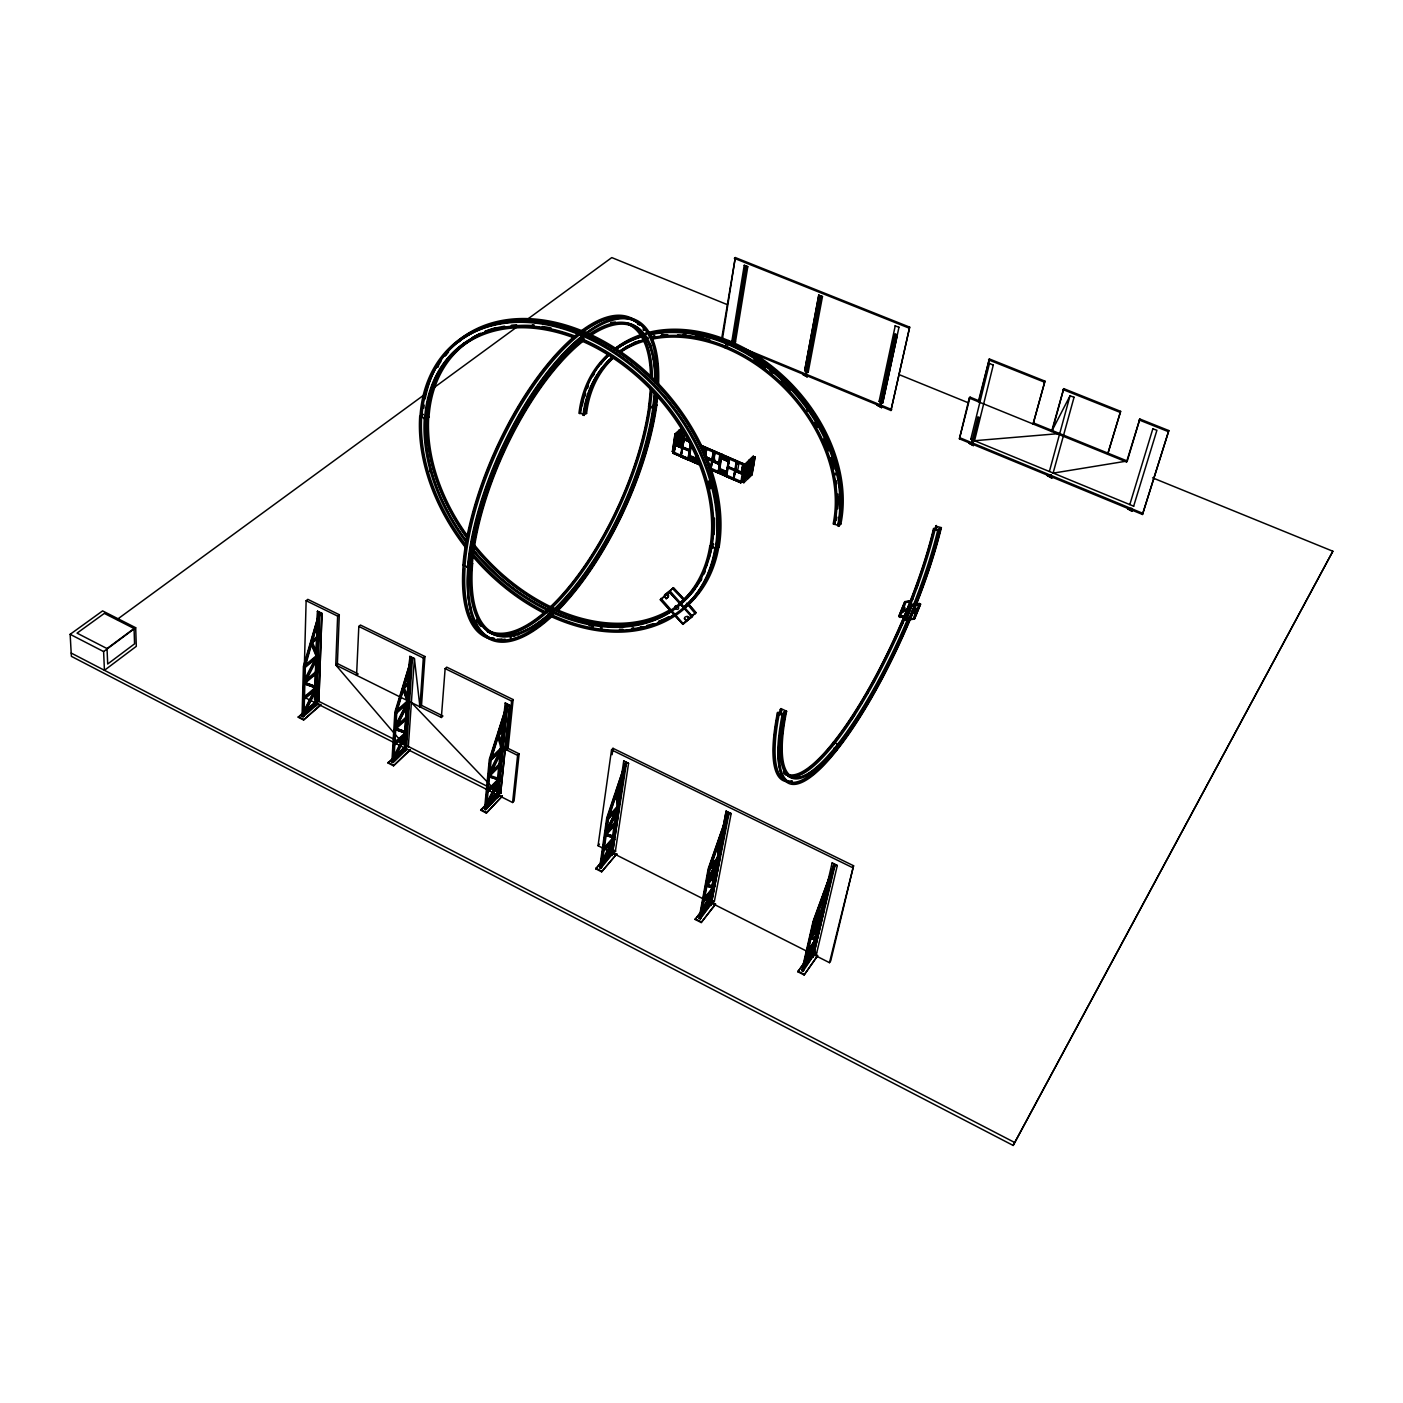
<?xml version="1.0" encoding="UTF-8"?>
<svg xmlns="http://www.w3.org/2000/svg" width="1403" height="1403" viewBox="0 0 1403 1403"><rect width="100%" height="100%" fill="white"/><g stroke="black" fill="none" stroke-linecap="round" stroke-linejoin="round"><path stroke-width="1.5" d="M741.258 472.215L743.116 463.481L741.293 472.232L737.662 470.566L739.1 461.92M744.765 464.183L746.729 465.182M744.853 464.411L741.573 481.843L744.958 464.235L743.713 465.13L740.766 482.825L710.567 469.689L713.285 452.012L714.618 451.17L710.777 469.672L740.872 482.614M667.775 597.327L666.074 598.643L664.601 596.31M666.162 598.643L664.513 596.538L670.459 591.522L692.626 616.566L683.086 623.528L660.971 598.397M317.324 703.271L320.831 705.043L303.574 719.985L298.278 717.284L303.013 712.584L315.184 688.54L316.815 689.276L304.609 713.338L303.557 712.794L315.745 688.733M302.066 716.284L303.399 666.337L318.919 613.62L320.007 614.163L317.113 704.744L303.136 716.828L302.066 716.284L304.241 715.881L304.276 714.583L316.061 704.394L315.009 703.868L303.206 714.039L304.276 714.583M315.184 688.54L303.364 698.641L302.978 712.619L304.048 713.162L316.254 689.066L304.433 699.185L304.048 713.162M303.381 697.659L303.767 683.542L316.289 688.101L304.451 698.203L303.381 697.659L315.219 687.558M303.837 681.139L304.223 666.828L316.184 656.832L317.815 657.586L305.486 681.876L303.837 681.139L316.184 656.832M303.136 716.828L304.486 666.881L320.007 614.163M304.363 666.267L306.135 600.712L307.836 599.362L339.298 614.724L337.404 663.584L335.755 664.987L403.976 744.66L408.589 746.624M303.574 719.985L320.849 704.411M304.451 698.203L304.837 684.068L303.767 683.542M305.293 667.372L304.907 681.665L317.253 657.376L305.293 667.372L304.223 666.828M315.938 656.569L317.604 611.217L321.971 613.357L318.832 701.675L314.605 699.536L314.798 693.1M314.938 688.803L315.798 660.866M314.605 699.536L316.078 660.638M316.201 656.341L317.148 626.264M317.341 619.81L317.604 611.217M318.919 613.62L316.026 705.691L315.009 703.868M315.307 702.657L318.078 614.304L319.165 614.847L316.377 703.201L304.609 713.338M684.366 618.723C683.945 615.443 691.135 615.987 688.452 618.881M684.541 618.635L685.997 620.705L696.169 612.813L688.645 604.114M318.832 701.675L321.971 613.357M905.181 615.899L898.692 616.478L905.023 615.829M339.298 614.724L337.632 616.092L335.755 664.987L441.366 717.477L442.927 716.004L419.479 704.359M406.73 701.71L409.904 656.376L414.411 658.586L419.935 706.831L421.514 705.376L424.934 656.516L360.466 625.054L358.817 626.439L356.572 675.334L358.203 673.914M671.739 593.504L669.705 591.259L660.234 599.8L682.998 624.405L691.749 616.548L669.634 592.312L660.532 599.8M906.145 619.88L914.546 618.811L920.578 604.009L912.371 604.851L906.128 620.249L914.475 619.074L920.456 604.553M664.531 594.837L673.3 588.103M902.41 612.462C904.76 605.465 908.407 619.004 907.794 611.883C903.672 606.026 899.954 618.916 903.935 607.587C906.145 605.622 903.076 611.796 902.62 612.269M909.407 609.305C909.004 612.427 901.726 611.006 904.391 607.446C904.847 607.394 904.514 613.111 908.758 610.919C911.652 605.184 905.549 612.182 908.442 610.866M410.15 750.184L393.524 765.81L388.052 763.022L404.748 746.782M391.875 761.987L394.874 712.093L411.237 658.814L412.359 659.375L406.432 749.904L392.963 762.548L391.875 761.987L394.033 761.548L405.467 749.605L404.38 749.062L393.015 759.707L394.103 760.251M393.945 758.848L394.804 744.888L406.186 734.313L393.945 758.848L392.858 758.286L393.699 744.327L405.099 733.751L406.712 734.488L394.471 759.005L393.366 758.444L405.607 733.927M393.752 743.344L394.611 729.227L406.256 733.331L394.857 743.906L393.752 743.344L405.151 732.769M394.752 726.842L395.611 712.549L407.133 702.079L408.764 702.815L396.383 727.578L394.752 726.842L407.133 702.079M392.963 762.548L395.997 712.654L412.359 659.375M393.524 765.81L410.185 749.535M394.857 743.906L395.716 729.788L394.611 729.227M396.733 713.11L395.856 727.385L408.255 702.622L396.733 713.11L395.611 712.549M403.976 744.66L404.38 738.224M404.66 733.927L406.449 706.007M404.222 744.414L409.097 668.968M409.36 664.776L409.904 656.376M411.237 658.814L405.397 750.886L404.38 749.062M678.649 435.807C671.932 445.154 685.874 452.31 682.367 437.455M408.326 746.87L414.411 658.586L409.641 656.622M419.935 706.831L423.32 657.954L424.934 656.516M691.749 615.689L689.767 613.725M705.902 448.96L707.077 447.943L704.92 455.537L706.06 448.89M710.462 469.567L714.162 451.328M441.366 717.477L445.137 668.617L446.733 667.162L513.13 699.571L508.114 748.378L506.588 749.904L517.602 755.375L512.586 802.516L305.503 697.852M734.33 478.581L733.225 479.545L725.684 476.283L729.823 457.764L728.367 458.763M734.015 478.563L737.206 461.008L733.453 479.528L740.714 482.685L750.289 473.881L753.253 456.396L755.112 457.185L752.078 474.67L750.184 473.846L752.061 474.67M486.315 813.091L502.327 796.08L486.315 813.091L480.668 810.197L496.715 793.256L489.384 801.306M484.526 809.145L489.314 759.321L506.536 705.499L507.711 706.06L498.574 796.501L485.648 809.706L484.526 809.145L496.574 795.659L497.574 797.518L496.574 795.659M486.701 805.988L488.051 792.046L498.977 780.98L486.701 805.988L485.561 805.41L486.911 791.467L497.855 780.401L499.45 781.12L487.174 806.111L486.052 805.55L498.311 780.559M486.999 790.503L488.367 776.403L499.082 779.998L488.139 791.064L486.999 790.503L497.942 779.437M488.595 774L489.98 759.742L501.011 748.764L502.625 749.5L490.226 774.737L488.595 774L501.011 748.764M485.648 809.706L490.454 759.9L507.711 706.06M488.139 791.064L489.507 776.981L488.367 776.403M491.12 760.321L489.735 774.579L502.151 749.342L491.12 760.321L489.98 759.742M497.697 796.238L486.666 808.672L485.543 808.093M500.643 793.484L509.587 705.534L505.203 703.008L509.85 705.288L500.643 793.484L496.153 791.204L500.047 754.481M500.222 750.447L505.203 703.008M496.452 796.957L497.451 795.922L506.536 705.499M506.588 749.904L511.586 701.062L513.13 699.571M505.448 747.062L519.128 753.849L514.077 800.955L512.586 802.516M549.941 613.918L549.082 615.654A175.884 124.955 48.8 0 0 716.056 549.362L718.897 546.521L716.915 546.661A174.182 123.885 48.8 0 1 706.13 579.316M549.204 614.602A174.446 123.92 48.8 0 0 714.793 548.783L716.424 549.695L719.248 546.854L717.985 546.293A174.077 123.867 48.8 0 0 584.139 332.967L584.297 331.687L580.965 335.405A174.446 123.92 48.8 0 1 715.162 549.117L715.863 548.415L712.058 546.714A170.044 120.833 48.8 0 0 581.333 338.579L580.404 340.438L583.578 337.983M657.849 385.387A174.463 67.8 -65.6 0 0 571.67 346.664A174.463 67.8 -65.6 0 0 468.865 566.9L467.55 566.338L470.163 564.111A170.096 66.187 -65.6 0 1 583.157 338.474L583.56 334.721L584.823 335.264L584.963 334.002L579.895 331.862L581.017 333.651M472.337 563.918A168.693 65.538 -65.6 0 1 584.297 340.28L583.122 338.509M470.479 563.673A170.096 66.187 -65.6 0 0 547.223 615.356A170.096 66.187 -65.6 0 0 652.956 406.923L654.114 407.414A170.131 66.099 -65.6 0 1 548.38 615.899A170.131 66.099 -65.6 0 1 471.741 564.269L470.443 563.708L467.83 565.953L469.093 566.549A174.446 67.8 -65.6 0 0 553.361 614.233L553.203 615.321L550.134 613.883M741.906 481.72L743.976 482.439M598.046 845.711L611.533 749.886L613.006 748.325L853.568 865.739L830.716 960.88L829.471 962.668L598.046 845.711L599.484 844.097M601.624 871.824L616.794 853.918L601.624 871.824L595.766 868.843L601.343 861.933M612.111 754.709L613.006 748.325M612.269 854.164L600.817 868.334L599.642 867.738L606.727 818.037L625.089 763.53L626.299 764.126L612.094 855.444L611.112 853.585L612.094 855.444M599.642 867.738L611.112 853.585M601.975 864.564L603.956 850.674L614.286 838.976L601.975 864.564L600.8 863.967L602.781 850.078L613.111 838.38L614.689 839.082L612.655 852.936L602.378 864.669L601.203 864.073L613.514 838.485L611.48 852.34L601.203 864.073M602.922 849.096L604.921 835.048L614.426 837.994L604.097 849.692L602.922 849.096L613.251 837.398M605.272 832.645L607.306 818.423L617.723 806.813L619.319 807.532L617.232 821.72L606.868 833.364L605.272 832.645L617.723 806.813M600.817 868.334L607.937 818.65L626.299 764.126M604.097 849.692L606.114 835.644L604.921 835.048M608.499 819.019L606.464 833.242L618.916 807.409L608.499 819.019L607.306 818.423M610.691 849.043L615.601 851.13L610.691 849.043L620.985 778.402M621.529 775.999L623.721 761.005L628.562 763.372L615.356 851.393M605.377 857.882L610.971 850.972L614.847 852.936M620.775 787.504L618.337 804.165L615.952 792.818L620.775 787.504L621.967 788.1L619.53 804.743L617.162 793.414L615.952 792.818M615.707 792.239L620.915 786.504L623.581 768.23L615.707 792.239L616.917 792.835L622.108 787.083L624.791 768.826L616.917 792.835M615.023 836.732L613.848 836.135L615.899 822.123L617.092 822.702L615.023 836.732L605.535 833.768L615.899 822.123M618.127 806.953L605.675 832.768L616.057 821.123L617.829 808.97M625.089 763.53L611.866 853.778L613.041 854.357M682.033 427.827L675.001 434.071L672.37 451.52L700.237 463.867M675.176 434.001L672.598 451.503L675.334 448.907M679.245 430.177L681.227 430.967L675.93 436L673.3 453.327L701.132 465.586M673.387 453.379L675.965 435.859M676.895 445.47L679.122 430.37L680.823 431.124M676.93 445.751L679.473 430.195L681.016 430.844L678.719 446.259M678.754 446.54L681.192 431.002L674.562 436.929L678.877 433.176M682.91 430.949L680.946 443.979L682.489 444.663L679.789 446.978M682.98 430.879L681.051 443.786L678.228 446.452M683.121 438.964L680.613 456.659L688.031 459.903L689.276 458.851L681.42 455.519M683.471 439.121L680.841 456.641L684.278 438.087M683.594 438.823L684.471 433.001M681.384 455.659L684.015 438.157M690.557 442.436L687.908 459.71L680.771 456.589L684.436 438.367L683.454 439.244M690.714 442.348L688.031 459.886L689.294 458.956L691.205 445.277M688.277 459.868L690.925 442.471M688.855 458.939L690.96 445.768M696.712 454.291L695.432 462.972L696.414 461.955M696.712 455.326L695.555 463.148L696.8 462.218M696.8 456.519L695.783 463.13L697.765 455.624M696.309 462.148L697.501 455.624M721.738 338.246L735.295 257.556L909.67 327.145L890.94 410.5L749.658 352.083M703.92 453.607L705.043 447.119M722.352 339.596L735.295 257.556M704.92 453.239L706.603 447.89L705.428 456.782L712.759 460.044M705.288 457.624L706.884 447.995M710.76 467.374L713.198 452.222L714.355 451.187M710.795 469.654L713.601 452.134M731.98 340.613L744.239 265.29L747.781 266.693L735.435 342.034L731.98 340.613L735.593 341.894M733.436 340.999L745.379 266.973L746.256 267.324L733.751 344.7M720.283 453.625C722.948 468.655 709.427 461.868 716.319 452.029M720.09 453.678L718.476 462.341M718.95 471.759L717.968 472.811L721.738 454.414L718.862 471.952M718.038 472.934L720.844 455.256M721.212 455.414L718.336 472.951L719.318 471.917L718.055 472.934M719.213 472.109L722.212 454.449M728.823 458.728L725.684 476.283L729.332 457.852M726.544 475.214L729.332 457.729M726.772 475.424L729.7 457.904M733.138 479.405L737.136 460.921L733.453 479.528M733.208 479.545L736.189 461.99M745.239 464.288L742.222 481.825L750.377 473.793M746.834 464.972L743.818 482.386M710.549 469.689L711.759 468.62L743.853 482.667L746.905 465.13L701.132 445.347L744.695 464.498M744.555 467.217L754.902 457.203L751.833 474.688L748.097 478.458L751.096 461.201L749.062 460.342L746.168 477.985L747.746 478.686L750.973 461.008L749.29 460.517M746.378 477.686L749.377 460.324L753.306 456.536L755.007 457.413M749.36 460.465L747.869 469.04L751.762 465.358M750.219 473.723L753.13 456.484L755.112 457.185M704.253 907.987L709.462 901.428L715.477 904.479L701.202 922.56L695.134 919.474L700.465 912.266M711.181 904.181L700.272 918.947L699.062 918.334L708.199 868.79L727.543 813.705L728.806 814.319L710.935 905.461L709.971 903.567L710.935 905.461M701.5 915.142L704.06 901.305L713.829 889.046L701.5 915.142L700.29 914.528L702.85 900.673L712.619 888.432L714.18 889.134L711.584 902.936L701.868 915.212L700.641 914.598L712.97 888.52L710.374 902.322L700.641 914.598M703.026 899.709L705.604 885.696L714.022 888.064L704.253 900.323L703.026 899.709L712.812 887.45M706.06 883.311L708.673 869.123L718.529 856.952L720.107 857.671L717.442 871.807L707.638 884.013L706.06 883.311L718.529 856.952M699.062 918.334L709.971 903.567M700.272 918.947L709.427 869.404L728.806 814.319M704.253 900.323L706.831 886.31L705.604 885.696M709.9 869.737L707.287 883.925L719.757 857.566L709.9 869.737L708.673 869.123M701.202 922.56L715.6 903.83M804.691 370.62L818.686 295.244L822.474 296.559L808.216 372.076L804.691 370.62L818.843 295.104M805.532 374.355L819.983 296.822L820.895 297.19L806.409 374.724L806.146 373.794M920.263 604.342L911.915 605.394M711.146 890.414L715.933 864.792M717.143 858.39L726.158 811.127L731.156 813.582L714.373 901.392L709.55 898.955L714.373 901.392M711.374 890.133L726.158 811.127M722.335 837.679L719.213 854.287L717.792 843.256L722.335 837.679L723.58 838.293L720.458 854.901L719.038 843.869L723.58 838.293M717.599 842.694L722.527 836.662L725.947 818.44L717.599 842.694L718.845 843.308L723.773 837.275L727.192 819.054L718.845 843.308M714.636 886.784L713.408 886.17L716.039 872.192L717.266 872.789L714.636 886.784L706.235 884.381L716.039 872.192M716.214 871.193L718.88 857.058L706.41 883.399L716.214 871.193L717.442 871.807M709.743 904.847L727.543 813.705M914.265 613.304L914.563 611.077M906.303 619.723L912.108 605.079M920.561 604.237L912.283 605.149M897.201 335.545L882.733 402.836L879.12 401.328L895.272 325.671M881.382 404.888L879.909 405.099L895.061 333.774M880.803 405.467L895.991 334.142M882.733 402.836L898.99 327.145M890.94 410.5L909.67 327.145M812.863 953.689L817.528 956.039L804.112 974.98L797.851 971.788L811.46 952.269M813.372 955.846L803.042 971.244L801.797 970.613L813.109 921.262L833.522 865.581L834.82 866.23L813.074 957.127L812.127 955.215L813.074 957.127M804.357 967.421L807.532 953.637L816.721 940.782L804.357 967.421L803.112 966.79L806.269 952.988L815.459 940.15L817.002 940.834L813.81 954.601L804.656 967.456L803.41 966.825L815.757 940.203L812.565 953.97L803.41 966.825M806.497 952.023L809.706 938.063L816.949 939.817L807.76 952.655L806.497 952.023L815.687 939.186M810.25 935.696L813.494 921.543L822.737 908.776L824.298 909.495L821.018 923.577L811.811 936.38L810.25 935.696L822.737 908.776M801.797 970.613L812.127 955.215M803.042 971.244L814.389 921.894L834.82 866.23M807.76 952.655L810.969 938.695L809.706 938.063M814.775 922.192L811.513 936.327L824.017 909.407L814.775 922.192L813.494 921.543M804.112 974.98L817.686 955.408L813.021 953.04M813.179 944.149L819.79 916.177M820.562 912.231L822.754 903.409M824.227 897.026L832.102 862.985L837.293 865.511L816.686 953.04L811.688 950.532L816.686 953.04M827.367 889.555L823.526 906.11L823.105 895.395L827.367 889.555L828.647 890.186L824.789 906.741L824.385 896.043L828.647 890.186M822.982 894.868L827.595 888.555L831.821 870.386L822.982 894.868L824.262 895.5L828.875 889.186L833.101 871.017L824.262 895.5M817.546 938.502L816.3 937.87L819.527 923.928L820.79 924.559L817.546 938.502L810.32 936.73L819.527 923.928M819.755 922.946L823.035 908.863L810.548 935.748L819.755 922.946L821.018 923.577M811.828 956.495L833.522 865.581M829.471 962.668L853.568 865.739M683.015 439.157L684.506 438.192L683.314 439.192M749.149 460.377L751.096 461.201M748.465 463.691L744.467 467.743L755.042 457.396M746.133 477.739L748.097 478.423M969.245 398.049L1126.556 461.973L1139.832 419.006L1168.822 430.581L1142.48 514.48L959.406 438.806L969.245 398.049L970.069 397.137L979.101 400.82L989.343 358.94L1044.954 381.142L1033.099 423.987L1044.954 381.142M959.406 438.806L970.069 397.137M989.343 358.94L978.294 401.714L979.101 400.82M1133.712 506.202L970.806 439.192L989.483 363.324M972.98 442.734L971.525 442.962L977.926 416.831M972.454 443.348L978.873 417.217M1059.686 433.545L974.541 440.717L993.324 364.85M915.493 611.883L915.265 610.989M1120.629 411.342L1107.651 454.291L1120.629 411.342L1063.72 388.631L1051.584 431.51L1070.156 395.576M1052.338 430.563L1063.72 388.631M1074.084 397.154L1053.092 473.144L1127.275 461.008L1139.832 419.006M304.241 665.829L310.694 642.96L317.148 656.481L305.328 666.372L304.241 665.829L316.078 655.938L317.148 656.481M311.133 641.434L317.113 636.488L318.2 637.032L312.22 641.978L311.133 641.434L317.692 618.179L316.569 654.219L311.554 642.083L317.078 637.506L318.165 638.049L312.641 642.609L311.554 642.083M305.328 666.372L311.782 643.486M312.22 641.978L318.779 618.723M907.162 614.181L909.705 609.533M898.692 616.478L904.9 616.145M395.681 711.549L402.521 688.452L408.185 701.746L396.803 712.11L395.681 711.549L407.08 701.184L402.521 688.452M402.977 686.909L408.729 681.735L409.851 682.279L404.082 687.452L402.977 686.909L409.922 663.426L407.589 699.448L403.345 687.54L408.676 682.752L409.781 683.296L404.467 688.084L408.694 699.992M396.803 712.11L403.626 688.996M404.082 687.452L411.044 663.97M1152.88 428.652L1129.801 504.589M1133.589 506.378L1156.914 430.265L1152.775 428.809M490.068 758.742L497.311 735.4L498.468 735.979L491.225 759.321L490.068 758.742L500.994 747.887L497.311 735.4M497.784 733.857L503.309 728.42L504.466 728.999L498.942 734.418L497.784 733.857L505.15 710.128M498.942 734.418L506.308 710.707L502.677 746.694L499.258 735.032L498.1 734.453L503.203 729.437L504.361 730.016L499.258 735.032M1142.48 514.48L1168.822 430.581M660.445 599.414L682.682 623.984M607.446 817.423L615.198 793.817L616.391 794.414L618.933 806.532L608.639 818.019L607.446 817.423L617.741 805.936L615.198 793.817M608.639 818.019L616.391 794.414M742.59 478.388L746.554 474.389M135.688 627.72L103.612 651.571L104.436 670.318L136.301 646.327L135.688 627.72L102.594 610.901L70.15 634.314L71.378 656.341L1013.176 1145.444L1332.85 551.239L1152.582 477.827M708.848 868.124L717.056 844.273L718.301 844.887L719.827 856.707L710.093 868.738L708.848 868.124L718.599 856.093L717.056 844.273M710.093 868.738L718.301 844.887M813.722 920.543L822.404 896.464L823.684 897.113L824.14 908.565L815.003 921.192L813.722 920.543L822.859 907.934L822.404 896.464M815.003 921.192L823.684 897.113M735.996 462.078L737.171 460.956L736.224 462.061M917.088 608.849L914.563 613.62L915.335 613.164M1332.85 551.239L1013.176 1145.444M910.95 601.186L904.725 601.869L898.849 616.303L904.795 601.589L911.073 600.87M811.811 936.38L824.298 909.495M803.112 966.79L815.459 940.15M804.656 967.456L817.002 940.834M701.868 915.212L714.18 889.134M707.638 884.013L720.107 857.671M700.29 914.528L712.619 888.432M606.868 833.364L619.319 807.532M600.8 863.967L613.111 838.38M602.378 864.669L614.689 839.082M501.485 748.939L489.068 774.158L500.064 763.144L501.204 763.723L490.226 774.737M485.561 805.41L497.855 780.401M392.858 758.286L405.099 733.751M407.659 702.272L395.278 727.017L406.73 716.495L407.835 717.056L396.383 727.578M304.398 681.332L316.745 657.042M1131.695 508.307L1130.239 508.552M797.851 971.788L811.302 952.9M811.6 937.362L820.79 924.559M837.293 865.511L832.102 862.985M1126.556 461.973L1127.275 461.008L1033.871 423.075M904.847 601.992L911.108 601.256M703.078 908.986L709.585 900.796M695.134 919.474L700.343 912.915M1049.409 471.408L1070.033 395.734L1073.961 397.295M707.463 885.012L717.266 872.789M731.156 813.582L725.93 811.408M666.46 594.784L667.197 593.96M833.926 748.167L837.293 749.763L836.258 748.115A183.162 44.405 -66.1 0 1 782.278 714.057L784.47 711.444L785.873 712.11A178.655 43.177 -66.1 0 0 833.522 751.342A178.655 43.177 -66.1 0 0 939.116 530.316L937.853 529.773A178.619 43.283 -66.1 0 1 912.932 606.114M937.853 529.773L941.378 527.633L935.766 526.143A183.039 44.721 -66.1 0 1 934.994 529.247M940.817 528.3A183.197 44.282 -66.1 0 1 832.575 754.761A183.197 44.282 -66.1 0 1 783.716 714.671L782.944 715.6L777.315 712.952L779.472 712.742A183.074 44.615 -66.1 0 0 785.592 780.138M785.873 712.11L786.609 711.233A177.129 42.809 -66.1 0 0 833.838 750.184A177.129 42.809 -66.1 0 0 938.537 531L939.116 530.316M788.048 776.21A178.532 43.511 -66.1 0 0 863.757 700.535A178.532 43.511 -66.1 0 0 935.31 528.703L937.029 526.686L935.766 526.143M779.472 712.742L781.681 710.128L780.278 709.48A178.497 43.616 -66.1 0 0 779.647 712.654M780.278 709.48L781.015 708.603L786.609 711.233M787.767 775.964A178.497 43.616 -66.1 0 0 833.172 743.187L833.4 742.152A176.988 43.23 -66.1 0 0 933.486 528.826L935.327 528.703M695.344 613.76L686.47 603.22M974.541 440.717L970.806 439.192M605.465 857.233L610.971 850.972M595.766 868.843L601.256 862.582M606.727 834.364L617.092 822.702M617.162 793.414L621.967 788.1M628.562 763.372L623.721 761.005M647.905 332.529A149.998 112.012 46.7 0 1 788.714 381.037A149.998 112.012 46.7 0 1 840.871 523.95L838.731 526.353L838.17 525.283A148.981 111.135 46.7 0 0 787.644 384.79A148.981 111.135 46.7 0 0 649.501 334.458M648.396 333.651A148.771 111.1 46.7 0 1 788.03 381.774A148.771 111.1 46.7 0 1 839.766 523.477L839.275 524.091A148.841 111.1 46.7 0 0 788.135 383.001A148.841 111.1 46.7 0 0 649.273 333.791M652.272 339.14A144.123 107.47 46.7 0 1 784.943 388.877A144.123 107.47 46.7 0 1 833.154 523.933L838.17 525.283M676.93 434.79L673.247 453.204L701.149 465.48M487.174 806.111L498.047 795.01L506.939 706.814L505.764 706.235L496.925 794.449L486.052 805.55M480.668 810.197L486.473 804.27M496.153 791.204L411.5 702.64M879.12 401.328L882.873 402.679M517.602 755.375L519.128 753.849M488.981 775.157L499.959 764.144L501.099 764.705L490.121 775.736L488.981 775.157L499.678 778.77L498.556 778.191M714.793 548.801L715.512 548.082L710.988 547.082A170.131 120.851 48.8 0 1 617.829 627.334A170.131 120.851 48.8 0 1 473.442 551.572M717.985 546.293L717.284 546.995A174.165 123.885 48.8 0 0 644.363 372.97A174.165 123.885 48.8 0 0 477.16 330.249M915.37 610.252L916.825 608.341L914.844 610.393M710.093 546.854L712.917 544.031M672.107 610.831A170.044 120.833 48.8 0 1 550.309 610.761A170.044 120.833 48.8 0 1 474.161 550.87A168.693 119.834 48.8 0 0 617.355 626.141A168.693 119.834 48.8 0 0 709.725 546.521L712.058 546.714M709.725 546.521L712.566 543.698L713.829 544.259M491.225 759.321L502.134 748.465L498.1 734.453M743.888 482.65L752.008 474.617L750.254 474.004M740.696 482.702L741.661 481.632M746.308 467.971L750.289 464.025L746.343 467.848M747.869 469.005L751.798 465.235L747.834 469.163M743.608 465.34L744.555 464.428L743.713 465.27M753.078 456.413L743.853 465.34L700.15 446.417M745.133 464.498L753.236 456.396M733.173 479.282L734.102 478.37M734.593 470.742L727.35 467.602M734.804 471.075L742.187 474.161L734.786 471.215M735.821 470.093L743.134 473.249L728.21 466.743L735.593 469.689M726.456 475.108L725.632 476.231M718.704 470.18L726.053 473.127M725.965 473.337L718.704 470.18M728.718 458.939L729.578 457.746M728.859 460.728L721.686 457.36M718.143 472.723L719.195 471.969M719.283 464.498L712.04 461.359M720.248 463.586L713.022 460.307M687.803 619.442L686.19 620.74M711.795 460.938L706.481 458.395M394.471 759.005L405.8 748.395L411.553 660.094L410.43 659.533L404.713 747.834L393.366 758.444M404.31 750.342L406.432 749.904M808.216 372.076L804.831 370.48M722.142 454.66L721.107 455.624L721.949 454.344M550.309 610.779L549.555 611.462L552.642 607.639L551.782 609.393M388.052 763.022L404.713 747.431M712.777 459.903L705.551 456.799L712.829 459.974M713.092 460.237L720.248 463.586M688.715 456.904L695.888 460.009M696.853 459.255L689.61 456.08L696.87 459.114M695.8 460.237L688.627 456.975M705.604 448.925L706.831 447.925M395.225 728.017L406.677 717.494L407.782 718.038L396.33 728.56L395.225 728.017L406.852 732.12L396.33 728.56M680.858 456.519L681.735 455.519L680.648 456.396M690.206 450.117L675.597 443.979M690.188 450.258L675.527 444.049M681.753 448.118L674.527 444.944L689.311 451.082L682.156 447.838M674.071 452.117L672.528 451.45L675.211 448.855M679.771 447.119L682.665 444.593L680.823 443.786M679.999 447.224L682.717 444.769M673.019 448.539L675.615 446.014M672.844 448.609L675.772 446.084M675.211 448.96L672.37 451.52L674.299 452.117M678.14 439.016L682.226 435.351M675.86 436.07L676.842 435.193L674.282 452.573L673.142 453.397L675.737 435.877L688.838 441.559M680.578 433.913L676.439 437.596M676.334 438.28L680.543 434.614M678.035 438.823L680.753 436.368L678.158 438.876M675.071 434.211L682.174 427.88M822.474 296.559L818.686 295.244M306.152 709.865L315.587 701.746M298.278 717.284L302.995 713.233M303.557 712.794L315.57 702.377M314.974 705.148L317.113 704.744M652.956 406.923L654.991 405.169L656.148 405.66A174.446 67.8 -65.6 0 1 557.429 610.287M655.429 393.226A170.131 66.099 -65.6 0 1 653.868 407.835L652.711 407.344L654.763 405.59A174.428 67.888 -65.6 0 0 655.85 396.505M625.685 317.727A174.358 68.063 -65.6 0 0 527.633 394.927A174.358 68.063 -65.6 0 0 465.059 565.128L462.885 565.304L467.936 567.689L469.093 566.549M487.578 630.105A168.553 65.888 -65.6 0 0 580.491 571.635A168.553 65.888 -65.6 0 0 648.817 406.028L653.43 407.992A168.676 65.538 -65.6 0 1 548.573 614.76A168.676 65.538 -65.6 0 1 472.618 563.515L470.163 564.111M650.273 389.157A168.553 65.888 -65.6 0 1 648.572 406.449L653.184 408.431L654.114 407.414M654.763 405.59L656.832 405.081L653.763 403.766M727.719 345.875L725.281 347.979L726.14 342.63L728.578 340.543L727.789 342.139M494.558 639.715A175.761 68.712 -65.6 0 1 463.165 564.918L464.025 564.181A174.323 68.151 -65.6 0 0 487.332 636.471M648.572 406.449L650.641 405.923A170.026 66.362 -65.6 0 1 550.222 609.498A170.026 66.362 -65.6 0 1 487.332 631.596M303.539 696.853L305.188 695.467M665.303 595.731L670.003 591.4M305.889 680.087L316.289 671.283L317.359 671.827L305.486 681.876M304.381 682.332L316.271 672.283L317.341 672.809L305.451 682.875L304.381 682.332L316.885 686.909L305.451 682.875M612.883 356.572A145.351 108.382 46.7 0 0 583.034 415.095L586.594 413.447A143.878 107.435 46.7 0 1 613.129 358.239M583.034 415.095L583.666 414.569A145.298 108.382 46.7 0 1 612.462 356.976M609.376 360.238A145.105 108.347 46.7 0 0 585.577 413.008L584.946 413.517A145.158 108.347 46.7 0 1 609.691 359.747M608.621 353.731A150.261 112.065 46.7 0 0 578.965 413.324L580.614 413.254A148.981 111.135 46.7 0 1 610.059 354.152M666.32 598.59C670.652 596.556 667.162 591.715 668.354 596.889M747.781 266.693L744.239 265.29M690.96 616.391L691.854 615.216M688.452 618.653L695.87 612.585M581.754 334.791L580.965 335.405A174.446 123.92 48.8 0 0 421.11 417.533L419.637 416.603L422.917 414.166M583.35 333.563L584.139 332.949A174.077 123.867 48.8 0 0 466.55 336.106M574.441 335.826A170.044 120.833 48.8 0 0 425.39 418.462L424.565 419.076A170.131 120.833 48.8 0 1 573.652 336.439M425.39 419.181L428.669 416.744M466.445 541.084A170.044 120.833 48.8 0 1 425.056 418.059L424.232 418.673L425.723 419.585L429.002 417.147A168.342 119.781 48.8 0 1 480.983 334.668M420.777 417.112L425.056 418.059M421.11 417.533L421.935 416.919A174.358 123.902 48.8 0 1 585.507 336.422A174.358 123.902 48.8 0 1 715.793 548.398M426.687 416.831L429.002 417.147M107.031 648.572L134.057 628.509L104.331 613.392L77.042 633.139L107.031 648.572L107.698 664.005L134.565 643.837L134.057 628.509M423.25 414.569L419.971 417.007A175.884 124.937 48.8 0 1 584.911 335.791A175.884 124.937 48.8 0 1 716.354 549.66M117.133 619.46L424.513 394.576M433.352 388.122L516.374 327.373M526.984 319.621L611.778 257.591L727.228 304.609M729.016 461.166L721.598 457.974M672.423 588.471L683.559 599.993M687.137 616.443L689.101 618.214M719.827 468.514L727.245 471.811M904.058 616.952L899.867 617.408L905.97 602.255L910.266 601.624M689.785 455.449L696.975 458.623M682.682 624.107L691.732 616.759L669.564 592.259M810.969 938.695L816.949 939.817M810.32 936.73L816.3 937.87M706.831 886.31L714.022 888.064M706.235 884.381L713.408 886.17M606.114 835.644L614.426 837.994M605.535 833.768L613.848 836.135M489.507 776.981L499.082 779.998M395.716 729.788L406.256 733.331M304.837 684.068L316.289 688.101M734.33 258.327L908.811 328.004M988.519 359.834L1044.183 382.054M1062.948 389.543L1119.892 412.289M1139.113 419.953L1168.12 431.545M895.132 325.812L898.849 327.285M989.361 363.482L993.184 365.008M899.393 374.724L968.263 402.766M740.503 347.102L891.799 409.606M960.231 437.894L1143.182 513.48M580.877 338.86L584.262 340.298M653.517 404.187L656.586 405.502A175.901 68.361 -65.6 0 0 657.691 396.347M933.486 528.826L938.537 531M749.027 460.552L750.903 461.359M679.315 430.265L680.911 431.054M680.437 433.843L676.281 437.683M753.393 465.901L749.57 469.917M674.948 434.018L689.908 440.595L676.702 435.14M683.366 439.332L688.75 441.664M721.58 457.571L728.946 460.64M706.463 458.535L711.865 460.868L706.393 458.465M746.642 475.143L742.555 478.949M712.058 461.219L719.371 464.411M585.577 413.008L586.594 413.447M839.818 523.494L840.923 523.968M580.614 413.254L583.666 414.569M725.93 476.126L733.155 479.282M421.935 416.919L425.39 418.462M469.198 561.972L472.565 563.55M468.918 562.375L472.285 563.953M782.278 714.057L783.681 714.723M463.165 564.918L468.216 567.303A175.901 68.361 -65.6 0 0 553.238 615.286M550.222 609.516L549.187 607.92L553.799 610.077L553.676 611.129L552.519 610.586L552.168 613.742L553.326 614.268M834.434 743.783L833.172 743.204A178.497 43.616 -66.1 0 0 934.047 528.159M306.135 600.712L337.632 616.092M358.817 626.439L423.32 657.954M445.137 668.617L511.586 701.062M611.533 749.886L852.287 867.492M317.324 611.445L321.69 613.585M624.353 764.337L625.563 764.933M726.859 814.547L728.104 815.143M832.873 866.475L834.171 867.107M620.915 786.504L622.108 787.083M722.527 836.662L723.773 837.275M827.595 888.555L828.875 889.186M403.345 687.54L404.467 688.084M717.792 843.256L719.038 843.869M823.105 895.395L824.385 896.043M337.404 663.584L356.941 673.3M407.08 701.184L408.185 701.746M500.994 747.887L502.134 748.465M617.741 805.936L618.933 806.532M718.599 856.093L719.827 856.707M822.859 907.934L824.14 908.565M616.057 821.123L617.232 821.72M314.868 699.308L500.906 793.221M711.075 901.55L714.092 903.076M498.521 794.835L502.256 796.729M610.866 851.603L616.689 854.55M497.451 795.922L498.574 796.501M710.637 903.707L711.847 904.321M812.67 955.303L813.915 955.934M303.364 698.641L304.433 699.185M393.699 744.327L394.804 744.888M486.911 791.467L488.051 792.046M602.781 850.078L603.956 850.674M702.85 900.673L704.06 901.305M806.269 952.988L807.532 953.637M485.666 806.813L486.788 807.374M600.8 865.335L601.975 865.932M700.22 915.896L701.43 916.51M802.954 968.123L804.2 968.754M600.607 866.633L601.782 867.229M699.974 917.176L701.184 917.79M802.656 969.403L803.901 970.034M298.295 716.635L303.592 719.353M388.087 762.373L393.559 765.161M480.72 809.566L486.367 812.442M595.854 868.194L601.729 871.193M695.257 918.825L701.325 921.911M797.991 971.157L804.27 974.348M70.15 634.314L103.612 651.571M71.202 653.061L1014.246 1142.288M673.58 588.103L683.962 599.519M686.172 620.512L684.664 618.916M684.261 599.274L673.405 587.664L663.917 596.38M688.435 604.272L695.678 612.445M310.694 642.96L316.078 655.938M312.641 642.609L317.639 654.745M615.671 349.645A148.981 111.135 46.7 0 1 642.083 336.422M579.983 413.78A149.034 111.135 46.7 0 1 609.428 354.661M615.023 350.154A149.034 111.135 46.7 0 1 641.452 336.93M650.396 334.651A149.034 111.135 46.7 0 1 787.749 386.035A149.034 111.135 46.7 0 1 837.573 525.862M619.074 351.75A145.298 108.382 46.7 0 1 645.134 339.316M652.43 337.509A145.298 108.382 46.7 0 1 786.224 387.614A145.298 108.382 46.7 0 1 834.803 523.828M834.311 524.441A145.351 108.399 46.7 0 0 725.456 346.909A145.351 108.382 46.7 0 0 651.799 338.018M619.582 351.469A145.351 108.382 46.7 0 1 644.503 339.824M584.051 415.534A144.123 107.47 46.7 0 1 613.672 357.519M620.319 352.451A144.123 107.47 46.7 0 1 645.029 340.929M584.963 396.26A148.841 111.1 46.7 0 1 585.7 393.699M587.436 388.543A148.841 111.1 46.7 0 1 588.418 385.948M593.101 376.004A148.841 111.1 46.7 0 1 594.451 373.636M600.694 364.447A148.841 111.1 46.7 0 1 606.219 358.046M616.952 348.61A148.841 111.1 46.7 0 1 640.469 336.352M616.426 348.979A148.771 111.1 46.7 0 1 641.101 335.843M582.28 405.783A149.998 112.012 46.7 0 1 585.349 392.594M587.085 387.403A149.998 112.012 46.7 0 1 588.085 384.773M591.522 377.197A149.998 112.012 46.7 0 1 608.025 354.608M614.514 348.891A149.998 112.012 46.7 0 1 640.54 334.738M615.443 348.312A150.261 112.065 46.7 0 1 642.381 335.387M648.396 333.844A150.261 112.065 46.7 0 1 787.767 384.615A150.261 112.065 46.7 0 1 838.678 526.335M620.6 352.03A143.878 107.435 46.7 0 1 643.363 340.21M651.869 337.755A143.878 107.435 46.7 0 1 656.253 336.808M662.216 335.861A143.878 107.435 46.7 0 1 668.284 335.264M677.526 335.001A143.878 107.435 46.7 0 1 709.848 339.736M753.99 359.606A143.878 107.435 46.7 0 1 765.67 367.709M814.792 422.391A143.878 107.435 46.7 0 1 817.633 427.336M823.543 439.034A143.878 107.435 46.7 0 1 828.419 450.854M830.751 457.588A143.878 107.435 46.7 0 1 833.978 469.268M836.135 480.615A143.878 107.435 46.7 0 1 836.556 483.772M837.503 496.259A143.878 107.435 46.7 0 1 837.24 507.886M835.872 518.882A143.878 107.435 46.7 0 1 835.364 521.565M620.354 350.732A145.158 108.347 46.7 0 1 639.382 340.631M652.22 336.808A145.158 108.347 46.7 0 1 655.166 336.194M661.181 335.247A145.158 108.347 46.7 0 1 667.302 334.633M682.875 334.615A145.158 108.347 46.7 0 1 686.014 334.861M695.414 336.089A145.158 108.347 46.7 0 1 703.236 337.632M769.966 370.76A145.158 108.347 46.7 0 1 772.825 373.093M781.313 380.581A145.158 108.347 46.7 0 1 790.783 390.069M806.725 409.606A145.158 108.347 46.7 0 1 807.847 411.184M815.178 422.566A145.158 108.347 46.7 0 1 816.143 424.215M832.312 461.499A145.158 108.347 46.7 0 1 832.786 463.183M835.259 473.214A145.158 108.347 46.7 0 1 835.592 474.88M837.959 493.996A145.158 108.347 46.7 0 1 837.819 508.833M836.872 517.198A145.158 108.347 46.7 0 1 836.434 519.934M624.51 347.856A145.105 108.347 46.7 0 1 628.193 345.647M633.314 342.998A145.105 108.347 46.7 0 1 635.945 341.788M651.378 336.632A145.105 108.347 46.7 0 1 654.324 335.983M661.813 334.721A145.105 108.347 46.7 0 1 663.338 334.545M937.029 526.686A183.074 44.615 -66.1 0 1 936.257 529.79M805.252 775.35A183.074 44.615 -66.1 0 1 802.902 776.841M792.134 780.98A183.074 44.615 -66.1 0 1 787.241 780.699M786.031 775.175A178.532 43.511 -66.1 0 1 783.768 773.246M779.7 765.828A178.532 43.511 -66.1 0 1 779.454 765.038M781.085 713.285A178.532 43.511 -66.1 0 1 781.717 710.093M787.872 774.421A176.988 43.247 -66.1 0 0 833.4 742.152L838.468 744.519L838.222 745.572L836.96 744.975L836.258 748.115A183.162 44.405 -66.1 0 0 909.162 617.794M783.944 772.124A176.988 43.247 -66.1 0 1 783.505 771.72M779.822 714.864A176.988 43.247 -66.1 0 1 781.015 708.603M907.373 619.67A178.619 43.283 -66.1 0 1 811.793 770.861A178.619 43.283 -66.1 0 1 784.523 711.409M939.554 527.756A183.162 44.405 -66.1 0 1 914.037 605.903M941.378 527.633A184.705 44.65 -66.1 0 1 837.293 749.746A184.722 44.65 -66.1 0 1 782.944 715.6M918.456 582.894A183.039 44.721 -66.1 0 1 916.334 588.646M914.142 594.451A183.039 44.721 -66.1 0 1 911.88 600.326M908.723 608.201A183.039 44.721 -66.1 0 1 894.956 640.014M874.893 680.174A183.039 44.721 -66.1 0 1 873.911 681.998M868.001 692.608A183.039 44.721 -66.1 0 1 867.036 694.327M862.091 702.745A183.039 44.721 -66.1 0 1 861.126 704.359M855.304 713.811A183.039 44.721 -66.1 0 1 851.481 719.757M784.803 779.717A183.039 44.721 -66.1 0 1 778.104 712.04M936.327 525.476A184.565 45.106 -66.1 0 1 935.555 528.615M913.037 598.239A184.565 45.106 -66.1 0 1 912.248 600.221M903.234 622.195A184.565 45.106 -66.1 0 1 902.357 624.195M792.257 781.348A184.565 45.106 -66.1 0 1 777.367 712.917M633.104 320.375A174.358 68.063 -65.6 0 1 639.54 325.128M643.205 329.407A174.358 68.063 -65.6 0 1 643.784 330.196M645.889 333.598A174.358 68.063 -65.6 0 1 646.38 334.51M647.765 337.334A174.358 68.063 -65.6 0 1 648.204 338.333M650.15 343.56A174.358 68.063 -65.6 0 1 650.817 345.769M653.342 357.835A174.358 68.063 -65.6 0 1 653.5 359.133M628.263 318.376A174.358 68.063 -65.6 0 1 630.736 319.253M637.663 323.988A174.323 68.151 -65.6 0 1 638.312 324.619M463.797 564.532A174.323 68.151 -65.6 0 1 530.387 388.263A174.323 68.151 -65.6 0 1 630.315 319.095M632.157 324.724A170.026 66.362 -65.6 0 1 652.413 377.74M652.132 388.929A170.026 66.362 -65.6 0 1 650.413 406.361L649.256 405.853A169.991 66.45 -65.6 0 0 650.974 388.438M590.593 335.72A168.693 65.538 -65.6 0 1 655.201 382.844M654.727 393.927A168.693 65.538 -65.6 0 1 653.184 408.431M590.786 334.423A170.131 66.099 -65.6 0 1 655.92 382.037M471.461 564.655A170.131 66.099 -65.6 0 1 584.437 339.017M589.523 333.896A170.096 66.187 -65.6 0 1 654.745 381.546M654.272 392.735A170.096 66.187 -65.6 0 1 652.711 407.344M467.585 566.303A174.428 67.888 -65.6 0 1 569.372 347.12A174.428 67.888 -65.6 0 1 656.797 382.09M657.007 396.996A174.463 67.8 -65.6 0 1 655.902 406.081M658.551 384.632A175.901 68.361 -65.6 0 0 584.963 334.002A175.919 68.361 -65.6 0 0 467.953 567.689M462.92 565.269A175.761 68.729 -65.6 0 1 537.805 376.548A175.761 68.729 -65.6 0 1 640.224 324.707M643.223 328.477A175.761 68.729 -65.6 0 1 644.31 330.161M645.836 332.827A175.761 68.729 -65.6 0 1 646.327 333.774M625.738 323.462A168.553 65.888 -65.6 0 1 650.536 378.073M610.673 322.585A168.553 65.888 -65.6 0 1 615.356 322.076M631.683 324.654A169.991 66.45 -65.6 0 1 651.255 377.249M654.991 405.169A174.41 67.888 -65.6 0 1 556.289 609.744M552.203 613.69A174.41 67.888 -65.6 0 1 467.865 565.918M481.895 625.984A168.553 65.888 -65.6 0 1 479.37 623.3M477.055 620.214A168.553 65.888 -65.6 0 1 476.511 619.389M649.501 405.432A169.991 66.45 -65.6 0 1 581.193 571.582A169.991 66.45 -65.6 0 1 487.683 631.806M481.054 626.58A170.026 66.362 -65.6 0 1 476.406 620.372M471.18 608.271A170.026 66.362 -65.6 0 1 470.847 607.113M656.832 405.081A175.901 68.361 -65.6 0 1 557.342 611.305M511.201 637.558A175.761 68.712 -65.6 0 1 510.166 637.891M505.133 639.154A175.761 68.712 -65.6 0 1 497.364 639.873M494.224 638.295A174.323 68.151 -65.6 0 1 491.559 637.821M518.952 634.454A174.358 68.063 -65.6 0 1 517.917 634.893M514.831 636.138A174.358 68.063 -65.6 0 1 513.814 636.506M501.923 639.066A174.358 68.063 -65.6 0 1 497.241 639.066M494.522 638.733A174.358 68.063 -65.6 0 1 491.892 638.172M487.718 636.699A174.358 68.063 -65.6 0 1 465.059 568.04M430.247 471.882A174.182 123.885 48.8 0 1 429.704 470.023M669.582 611.848A169.868 120.816 48.8 0 1 473.144 546.363M468.058 539.804A169.868 120.816 48.8 0 1 426.758 416.866M713.11 544.96A169.868 120.816 48.8 0 1 712.566 548.064M705.323 571.284A169.868 120.816 48.8 0 1 704.025 574.09M701.184 579.509A169.868 120.816 48.8 0 1 692.696 591.943M689.732 595.416A169.868 120.816 48.8 0 1 686.593 598.713M670.283 611.129A169.781 120.816 48.8 0 1 473.916 545.714M467.602 537.472A169.781 120.816 48.8 0 1 427.564 416.253M701.886 578.79A169.781 120.816 48.8 0 1 700.343 581.403M695.292 588.822A169.781 120.816 48.8 0 1 687.295 597.994M703.552 572.564A168.36 119.781 48.8 0 1 679.49 603.062M669.424 610.024A168.36 119.781 48.8 0 1 473.39 543.557M468.392 536.998A168.36 119.781 48.8 0 1 428.722 416.761M712.566 543.698A168.36 119.781 48.8 0 1 709.059 558.587M707.13 564.199A168.36 119.781 48.8 0 1 706.06 566.935M466.515 541.277A168.693 119.834 48.8 0 1 425.442 419.216M466.971 543.435A170.131 120.851 48.8 0 1 424.285 418.69M711.707 546.381A170.044 120.833 48.8 0 1 680.665 604.325M674.79 614.093A174.358 123.92 48.8 0 1 472.039 552.589M466.708 545.96A174.358 123.92 48.8 0 1 421.654 416.533M715.495 548.082A174.358 123.92 48.8 0 1 683.594 607.446M542.891 611.498A174.446 123.92 48.8 0 1 472.618 554.886M465.936 546.609A174.446 123.92 48.8 0 1 420.83 417.147M542.715 612.515A175.884 124.955 48.8 0 1 471.917 555.465M465.165 547.135A175.884 124.955 48.8 0 1 419.69 416.638M669.389 616.741A174.182 123.885 48.8 0 1 659.182 621.511M653.044 623.704A174.182 123.885 48.8 0 1 646.713 625.51M641.855 626.597A174.182 123.885 48.8 0 1 640.224 626.913M633.577 627.93A174.182 123.885 48.8 0 1 631.911 628.123M590.786 625.843A174.182 123.885 48.8 0 1 589.085 625.475M701.395 587.331A174.182 123.885 48.8 0 1 696.888 593.574M691.784 599.502A174.182 123.885 48.8 0 1 690.714 600.624M686.19 604.956A174.182 123.885 48.8 0 1 684.997 605.991M668.687 616.776A174.095 123.885 48.8 0 1 658.375 621.371M717.617 545.96A174.095 123.885 48.8 0 1 702.096 586.629M698.554 591.61A174.095 123.885 48.8 0 1 693.556 597.643M690.329 601.01A174.095 123.885 48.8 0 1 688.049 603.185M718.897 546.521A175.533 124.902 48.8 0 1 685.471 607.341M673.721 615.566A175.533 124.902 48.8 0 1 659.112 622.529M654.447 624.142A175.533 124.902 48.8 0 1 631.455 628.772M622.914 629.263A175.533 124.902 48.8 0 1 619.442 629.281M602.115 628.053A175.533 124.902 48.8 0 1 600.379 627.825M593.434 626.632A175.533 124.902 48.8 0 1 591.698 626.282M580.491 339.158A170.131 120.833 48.8 0 1 711.286 547.398M425.723 419.602A168.693 119.816 48.8 0 1 573.564 337.72M580.333 340.42A168.693 119.816 48.8 0 1 710.023 546.837M437.701 366.674A174.165 123.885 48.8 0 1 441.033 361.325M444.716 356.222A174.165 123.885 48.8 0 1 447.732 352.539M464.375 337.614A174.165 123.885 48.8 0 1 472.741 332.493M437.736 367.463A174.077 123.867 48.8 0 1 438.525 366.078M445.54 355.625A174.077 123.867 48.8 0 1 448.574 351.943M458.799 341.894A174.077 123.867 48.8 0 1 460.026 340.876M423.811 408.22A175.515 124.902 48.8 0 1 424.197 405.099M425.197 398.926A175.515 124.902 48.8 0 1 440.823 359.764M443.576 355.888A175.515 124.902 48.8 0 1 622.178 352.662A175.515 124.902 48.8 0 1 719.178 546.819M485.42 332.721A168.342 119.781 48.8 0 1 506.009 326.899M511.043 326.162A168.342 119.781 48.8 0 1 533.473 325.601M542.312 326.478A168.342 119.781 48.8 0 1 551.046 327.916M708.655 481.019A168.342 119.781 48.8 0 1 710.584 488.77M714.443 518.11A168.342 119.781 48.8 0 1 714.039 534.561M459.482 346.909A169.868 120.816 48.8 0 0 427.021 417.235L427.845 416.638A169.781 120.798 48.8 0 1 459.132 347.348M463.113 343.945A169.868 120.816 48.8 0 1 464.358 342.998M472.302 337.755A169.868 120.816 48.8 0 1 480.878 333.335M485.403 331.441A169.868 120.816 48.8 0 1 504.659 326.162M511.446 325.233A169.868 120.816 48.8 0 1 516.602 324.794M532.368 324.847A169.868 120.816 48.8 0 1 534.14 324.97M471.759 337.965A169.781 120.798 48.8 0 1 480.229 333.405M484.701 331.459A169.781 120.798 48.8 0 1 495.627 327.758M674.896 606.622L674.983 607.552A2.14 1.526 44.6 0 0 677.526 609.34A2.14 1.526 44.6 0 0 678.333 607.148A2.14 1.526 44.6 0 0 675.65 605.728L674.896 606.622M913.09 609.814L911.371 613.409L913.09 609.814M919.351 603.465L913.178 618.6L904.882 619.705L911.038 604.36L919.351 603.465M908.127 607.762L906.32 611.182L908.127 607.762M802.867 374.478L807.181 376.863L802.867 374.478M877.243 405.239L881.628 407.659L877.243 405.239M968.842 443.12L973.366 445.593L968.842 443.12M1047.252 475.529L1051.864 478.055L1047.252 475.529M1127.591 508.745L1132.291 511.323L1127.591 508.745M1051.373 475.108L1049.918 475.354L1051.373 475.108M753.534 465.971L749.448 469.847L753.534 465.971M726.982 472.355L719.669 469.268L727 472.337M727.999 461.412L720.633 458.343L728.017 461.429M683.805 435.877L679.701 439.7L683.822 435.895M682.507 444.523L680.964 443.857L682.489 444.646"/></g></svg>
